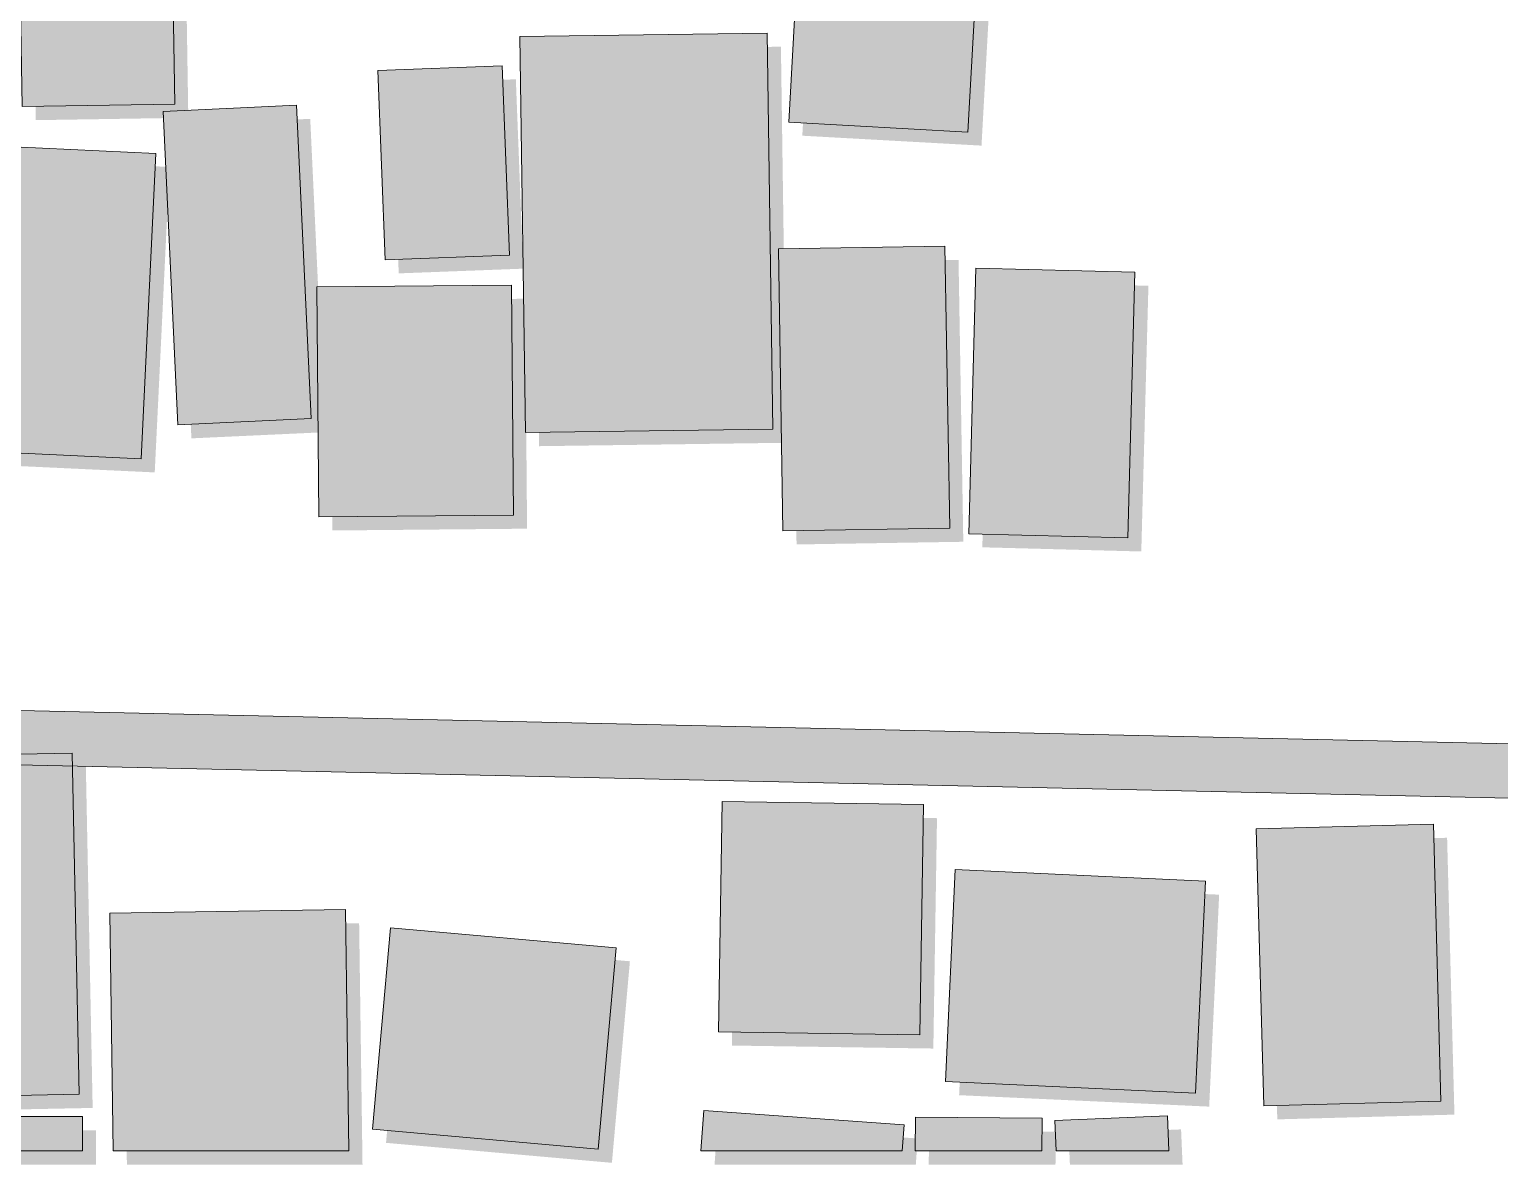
# Model space of a CAD drawing. Header units: metres. Extents: x 305909 to 307171, y 9156037 to 9156671.
# Drawn here: x 306657.2 to 306738.2, y 9156039.2 to 9156101.8 of the extents above; entities that cross this region are included whole.
import ezdxf

# ---------------------------------------------------------------- set-up
doc = ezdxf.new("R2010")
doc.units = ezdxf.units.M
for name, color, linetype, lineweight, true_color in [('B-BAYANGAN', 7, 'Continuous', 0, 0x76786c), ('J-PERKERASAN_JALAN', 7, 'Continuous', 9, 0x989896), ('K-BANGUNAN_LUAR_TAPAK', 7, 'Continuous', 9, 0xdedede)]:
    doc.layers.add(name, color=color, linetype=linetype, lineweight=lineweight, true_color=true_color)

msp = doc.modelspace()

# ---------------------------------------------------------------- hatches: boundary and pattern name
at = {"layer": 'B-BAYANGAN', "true_color": 0x76786c}
h = msp.add_hatch(color=8, dxfattribs=at)
h.dxf.hatch_style = 1
h.paths.add_polyline_path([(306700.801, 9156114.638), (306710.69, 9156114.092), (306709.651, 9156095.418), (306699.773, 9156095.964), (306700.801, 9156114.638)])
h = msp.add_hatch(color=8, dxfattribs=at)
h.dxf.hatch_style = 1
h.paths.add_polyline_path([(306657.313, 9156109.019), (306665.732, 9156109.153), (306665.925, 9156096.954), (306657.517, 9156096.821), (306657.313, 9156109.019)])
h = msp.add_hatch(color=8, dxfattribs=at)
h.dxf.hatch_style = 1
h.paths.add_polyline_path([(306684.945, 9156100.682), (306698.594, 9156100.87), (306698.904, 9156079.038), (306685.266, 9156078.85), (306684.945, 9156100.682)])
h = msp.add_hatch(color=8, dxfattribs=at)
h.dxf.hatch_style = 1
h.paths.add_polyline_path([(306677.118, 9156098.814), (306683.981, 9156099.074), (306684.387, 9156088.635), (306677.525, 9156088.375), (306677.118, 9156098.814)])
h = msp.add_hatch(color=8, dxfattribs=at)
h.dxf.hatch_style = 1
h.paths.add_polyline_path([(306665.287, 9156096.554), (306672.646, 9156096.893), (306673.455, 9156079.621), (306666.096, 9156079.281), (306665.287, 9156096.554)])
h = msp.add_hatch(color=8, dxfattribs=at)
h.dxf.hatch_style = 1
h.paths.add_polyline_path([(306657.074, 9156094.607), (306664.888, 9156094.241), (306664.074, 9156077.404), (306656.259, 9156077.77), (306657.074, 9156094.607)])
h = msp.add_hatch(color=8, dxfattribs=at)
h.dxf.hatch_style = 1
h.paths.add_polyline_path([(306699.206, 9156088.972), (306708.386, 9156089.119), (306708.648, 9156073.581), (306699.456, 9156073.433), (306699.206, 9156088.972)])
h = msp.add_hatch(color=8, dxfattribs=at)
h.dxf.hatch_style = 1
h.paths.add_polyline_path([(306710.09, 9156087.921), (306718.853, 9156087.691), (306718.46, 9156073.046), (306709.697, 9156073.276), (306710.09, 9156087.921)])
h = msp.add_hatch(color=8, dxfattribs=at)
h.dxf.hatch_style = 1
h.paths.add_polyline_path([(306673.757, 9156086.888), (306684.493, 9156086.976), (306684.6, 9156074.302), (306673.863, 9156074.203), (306673.757, 9156086.888)])
h = msp.add_hatch(color=8, dxfattribs=at)
h.dxf.hatch_style = 1
h.paths.add_polyline_path([(306650.623, 9156060.991), (306660.277, 9156061.185), (306660.652, 9156042.373), (306650.997, 9156042.179), (306650.623, 9156060.991)])
h = msp.add_hatch(color=8, dxfattribs=at)
h.dxf.hatch_style = 1
h.paths.add_polyline_path([(306696.096, 9156058.521), (306707.198, 9156058.345), (306706.996, 9156045.647), (306695.894, 9156045.812), (306696.096, 9156058.521)])
h = msp.add_hatch(color=8, dxfattribs=at)
h.dxf.hatch_style = 1
h.paths.add_polyline_path([(306725.543, 9156057.004), (306735.319, 9156057.265), (306735.723, 9156042.004), (306725.958, 9156041.743), (306725.543, 9156057.004)])
h = msp.add_hatch(color=8, dxfattribs=at)
h.dxf.hatch_style = 1
h.paths.add_polyline_path([(306722.752, 9156054.128), (306722.203, 9156042.446), (306708.418, 9156043.076), (306708.956, 9156054.769), (306722.752, 9156054.128)])
h = msp.add_hatch(color=8, dxfattribs=at)
h.dxf.hatch_style = 1
h.paths.add_polyline_path([(306662.355, 9156052.368), (306675.342, 9156052.553), (306675.528, 9156039.25), (306662.539, 9156039.25), (306662.355, 9156052.368)])
h = msp.add_hatch(color=8, dxfattribs=at)
h.dxf.hatch_style = 1
h.paths.add_polyline_path([(306690.269, 9156050.457), (306689.277, 9156039.348), (306676.825, 9156040.448), (306677.818, 9156051.546), (306690.269, 9156050.457)])
h = msp.add_hatch(color=8, dxfattribs=at)
h.dxf.hatch_style = 1
h.paths.add_polyline_path([(306660.833, 9156041.146), (306660.833, 9156039.25), (306650.78, 9156039.25), (306650.781, 9156041.15), (306660.833, 9156041.146)])
h = msp.add_hatch(color=8, dxfattribs=at)
h.dxf.hatch_style = 1
h.paths.add_polyline_path([(306706.133, 9156040.689), (306706.03, 9156039.25), (306694.935, 9156039.25), (306695.095, 9156041.474), (306706.133, 9156040.689)])
h = msp.add_hatch(color=8, dxfattribs=at)
h.dxf.hatch_style = 1
h.paths.add_polyline_path([(306713.745, 9156041.063), (306713.73, 9156039.25), (306706.744, 9156039.25), (306706.76, 9156041.123), (306713.745, 9156041.063)])
h = msp.add_hatch(color=8, dxfattribs=at)
h.dxf.hatch_style = 1
h.paths.add_polyline_path([(306720.653, 9156041.19), (306720.736, 9156039.25), (306714.525, 9156039.25), (306714.452, 9156040.933), (306720.653, 9156041.19)])
at = {"layer": 'J-PERKERASAN_JALAN', "true_color": 0xa8a8a6}
h = msp.add_hatch(color=253, dxfattribs=at)
h.dxf.hatch_style = 1
h.paths.add_polyline_path([(306857.758, 9156053.706), (306857.613, 9156054.222), (306857.4, 9156054.714), (306857.123, 9156055.173), (306856.787, 9156055.59), (306856.398, 9156055.96), (306855.964, 9156056.274), (306855.492, 9156056.527), (306854.989, 9156056.714), (306854.467, 9156056.833), (306853.933, 9156056.881), (306620.301, 9156062.098), (306620.25, 9156062.102), (306619.992, 9156062.116), (306619.941, 9156062.118), (306569.476, 9156066.598), (306568.936, 9156066.609), (306568.399, 9156066.547), (306567.875, 9156066.414), (306567.374, 9156066.211), (306566.905, 9156065.942), (306566.476, 9156065.613), (306566.096, 9156065.229), (306565.771, 9156064.797), (306565.507, 9156064.325), (306565.31, 9156063.822), (306565.182, 9156063.297), (306561.142, 9156040), (306558.097, 9156040), (306562.069, 9156062.908), (306562.124, 9156063.413), (306562.114, 9156063.922), (306562.04, 9156064.425), (306561.903, 9156064.914), (306561.705, 9156065.382), (306561.448, 9156065.822), (306561.139, 9156066.225), (306560.78, 9156066.585), (306560.379, 9156066.898), (306559.941, 9156067.156), (306559.474, 9156067.358), (306558.986, 9156067.498), (306558.483, 9156067.575), (306525.855, 9156070.482), (306525.83, 9156070.484), (306423.873, 9156081.273), (306423.358, 9156081.294), (306422.844, 9156081.249), (306422.34, 9156081.138), (306421.855, 9156080.963), (306421.397, 9156080.727), (306420.972, 9156080.434), (306420.589, 9156080.088), (306420.253, 9156079.697), (306419.971, 9156079.265), (306419.746, 9156078.801), (306419.584, 9156078.312), (306419.485, 9156077.805), (306414.623, 9156040), (306411.598, 9156040), (306416.486, 9156078.006), (306416.519, 9156078.532), (306416.482, 9156079.058), (306416.376, 9156079.574), (306416.204, 9156080.072), (306415.968, 9156080.543), (306415.671, 9156080.979), (306415.32, 9156081.372), (306414.921, 9156081.715), (306414.48, 9156082.003), (306414.004, 9156082.231), (306413.503, 9156082.394), (306412.985, 9156082.489), (306319.35, 9156093.487), (306318.84, 9156093.514), (306318.332, 9156093.476), (306317.832, 9156093.374), (306317.349, 9156093.209), (306316.892, 9156092.983), (306316.467, 9156092.702), (306316.081, 9156092.368), (306315.74, 9156091.989), (306315.451, 9156091.569), (306315.217, 9156091.115), (306315.043, 9156090.636), (306314.932, 9156090.138), (306314.885, 9156089.63), (306314.501, 9156076.418), (306314.5, 9156076.406), (306314.483, 9156076.091), (306314.483, 9156076.079), (306312.52, 9156051.956), (306312.514, 9156051.892), (306312.51, 9156051.86), (306312.502, 9156051.797), (306310.776, 9156040), (306307.744, 9156040), (306308.661, 9156046.268), (306308.703, 9156046.779), (306308.679, 9156047.291), (306308.589, 9156047.796), (306308.436, 9156048.285), (306308.221, 9156048.751), (306307.949, 9156049.185), (306307.623, 9156049.581), (306307.25, 9156049.932), (306306.834, 9156050.233), (306306.384, 9156050.477), (306305.906, 9156050.662), (306305.408, 9156050.785), (306304.898, 9156050.843), (306160.578, 9156057.886), (306065.014, 9156063.467), (306064.486, 9156063.463), (306063.964, 9156063.389), (306063.456, 9156063.248), (306062.971, 9156063.041), (306062.517, 9156062.771), (306062.103, 9156062.445), (306061.735, 9156062.067), (306061.421, 9156061.643), (306061.164, 9156061.182), (306060.971, 9156060.692), (306060.844, 9156060.18), (306060.785, 9156059.656), (306060.452, 9156052.366), (306059.752, 9156040), (306056.747, 9156040), (306057.454, 9156052.467), (306057.456, 9156052.511), (306057.793, 9156059.912), (306057.783, 9156060.432), (306057.706, 9156060.946), (306057.562, 9156061.446), (306057.355, 9156061.924), (306057.087, 9156062.37), (306056.764, 9156062.777), (306056.391, 9156063.14), (306055.974, 9156063.451), (306055.52, 9156063.705), (306055.036, 9156063.898), (306054.532, 9156064.026), (306054.016, 9156064.088), (306044.106, 9156064.629), (306043.961, 9156064.635), (306012.454, 9156065.212), (305990.984, 9156065.721), (305990.956, 9156065.722), (305969.036, 9156066.661), (305969.009, 9156066.663), (305951.112, 9156067.754), (305950.923, 9156067.761), (305940, 9156067.91), (305940, 9156070.91), (305951.071, 9156070.76), (305951.118, 9156070.759), (305951.142, 9156070.758), (305951.189, 9156070.755), (305969.129, 9156069.661), (305969.201, 9156069.657), (305991.018, 9156068.722), (305991.094, 9156068.72), (306012.492, 9156068.212), (306012.513, 9156068.211), (306044.098, 9156067.633), (306044.134, 9156067.632), (306044.152, 9156067.631), (306044.188, 9156067.629), (306054.41, 9156067.071), (306054.916, 9156067.076), (306055.417, 9156067.144), (306055.906, 9156067.275), (306056.374, 9156067.466), (306056.814, 9156067.715), (306057.22, 9156068.018), (306057.584, 9156068.369), (306057.9, 9156068.764), (306058.164, 9156069.195), (306058.372, 9156069.656), (306058.52, 9156070.14), (306058.606, 9156070.638), (306064.158, 9156122.392), (306064.179, 9156122.513), (306064.303, 9156122.508), (306067.025, 9156122.216), (306067.146, 9156122.195), (306067.141, 9156122.072), (306061.648, 9156070.87), (306061.626, 9156070.331), (306061.678, 9156069.794), (306061.801, 9156069.269), (306061.994, 9156068.765), (306062.253, 9156068.292), (306062.573, 9156067.857), (306062.948, 9156067.47), (306063.373, 9156067.137), (306063.838, 9156066.864), (306064.335, 9156066.656), (306064.857, 9156066.517), (306065.392, 9156066.45), (306160.693, 9156060.884), (306160.732, 9156060.882), (306305.777, 9156053.803), (306306.29, 9156053.811), (306306.797, 9156053.884), (306307.291, 9156054.022), (306307.763, 9156054.222), (306308.205, 9156054.48), (306308.611, 9156054.792), (306308.974, 9156055.154), (306309.287, 9156055.56), (306309.546, 9156056.002), (306309.747, 9156056.474), (306309.885, 9156056.967), (306309.959, 9156057.474), (306311.491, 9156076.309), (306311.503, 9156076.518), (306312.059, 9156095.668), (306312.064, 9156095.774), (306312.069, 9156095.826), (306312.08, 9156095.932), (306312.752, 9156100.873), (306312.776, 9156100.994), (306312.899, 9156100.985), (306315.612, 9156100.617), (306315.734, 9156100.592), (306315.743, 9156100.44), (306315.742, 9156100.26), (306315.803, 9156099.757), (306315.928, 9156099.265), (306316.114, 9156098.792), (306316.358, 9156098.347), (306316.656, 9156097.937), (306317.004, 9156097.568), (306317.396, 9156097.245), (306317.826, 9156096.975), (306318.286, 9156096.762), (306318.77, 9156096.608), (306319.269, 9156096.517), (306418.827, 9156084.824), (306418.872, 9156084.819), (306526.089, 9156073.473), (306526.155, 9156073.467), (306564.7, 9156070.033), (306620.155, 9156065.11), (306620.419, 9156065.096), (306854.864, 9156059.861), (306855.388, 9156059.884), (306855.905, 9156059.975), (306856.405, 9156060.132), (306856.88, 9156060.354), (306857.322, 9156060.636), (306857.723, 9156060.974), (306858.077, 9156061.361), (306858.377, 9156061.791), (306858.618, 9156062.257), (306858.797, 9156062.75), (306858.909, 9156063.262), (306858.215, 9156058.667), (306858.186, 9156058.401), (306857.836, 9156052.639), (306857.833, 9156053.175), (306857.758, 9156053.706)])
at = {"layer": 'K-BANGUNAN_LUAR_TAPAK', "true_color": 0xececea}
h = msp.add_hatch(color=7, dxfattribs=at)
h.dxf.hatch_style = 1
h.paths.add_polyline_path([(306700.051, 9156115.388), (306709.94, 9156114.842), (306708.901, 9156096.168), (306699.023, 9156096.714), (306700.051, 9156115.388)])
h = msp.add_hatch(color=7, dxfattribs=at)
h.dxf.hatch_style = 1
h.paths.add_polyline_path([(306656.563, 9156109.769), (306664.982, 9156109.903), (306665.175, 9156097.704), (306656.767, 9156097.571), (306656.563, 9156109.769)])
h = msp.add_hatch(color=7, dxfattribs=at)
h.dxf.hatch_style = 1
h.paths.add_polyline_path([(306684.195, 9156101.432), (306697.844, 9156101.62), (306698.154, 9156079.788), (306684.516, 9156079.6), (306684.195, 9156101.432)])
h = msp.add_hatch(color=7, dxfattribs=at)
h.dxf.hatch_style = 1
h.paths.add_polyline_path([(306676.368, 9156099.564), (306683.231, 9156099.824), (306683.637, 9156089.385), (306676.775, 9156089.125), (306676.368, 9156099.564)])
h = msp.add_hatch(color=7, dxfattribs=at)
h.dxf.hatch_style = 1
h.paths.add_polyline_path([(306664.537, 9156097.304), (306671.896, 9156097.643), (306672.705, 9156080.371), (306665.346, 9156080.031), (306664.537, 9156097.304)])
h = msp.add_hatch(color=7, dxfattribs=at)
h.dxf.hatch_style = 1
h.paths.add_polyline_path([(306656.324, 9156095.357), (306664.138, 9156094.991), (306663.324, 9156078.154), (306655.509, 9156078.52), (306656.324, 9156095.357)])
h = msp.add_hatch(color=7, dxfattribs=at)
h.dxf.hatch_style = 1
h.paths.add_polyline_path([(306698.456, 9156089.722), (306707.636, 9156089.869), (306707.898, 9156074.331), (306698.706, 9156074.183), (306698.456, 9156089.722)])
h = msp.add_hatch(color=7, dxfattribs=at)
h.dxf.hatch_style = 1
h.paths.add_polyline_path([(306709.34, 9156088.671), (306718.103, 9156088.441), (306717.71, 9156073.796), (306708.947, 9156074.026), (306709.34, 9156088.671)])
h = msp.add_hatch(color=7, dxfattribs=at)
h.dxf.hatch_style = 1
h.paths.add_polyline_path([(306673.007, 9156087.638), (306683.743, 9156087.726), (306683.85, 9156075.052), (306673.113, 9156074.953), (306673.007, 9156087.638)])
h = msp.add_hatch(color=7, dxfattribs=at)
h.dxf.hatch_style = 1
h.paths.add_polyline_path([(306649.873, 9156061.741), (306659.527, 9156061.935), (306659.902, 9156043.123), (306650.247, 9156042.929), (306649.873, 9156061.741)])
h = msp.add_hatch(color=7, dxfattribs=at)
h.dxf.hatch_style = 1
h.paths.add_polyline_path([(306695.346, 9156059.271), (306706.448, 9156059.095), (306706.246, 9156046.397), (306695.144, 9156046.562), (306695.346, 9156059.271)])
h = msp.add_hatch(color=7, dxfattribs=at)
h.dxf.hatch_style = 1
h.paths.add_polyline_path([(306724.793, 9156057.754), (306734.569, 9156058.015), (306734.973, 9156042.754), (306725.208, 9156042.493), (306724.793, 9156057.754)])
h = msp.add_hatch(color=7, dxfattribs=at)
h.dxf.hatch_style = 1
h.paths.add_polyline_path([(306722.002, 9156054.878), (306721.453, 9156043.196), (306707.668, 9156043.826), (306708.206, 9156055.519), (306722.002, 9156054.878)])
h = msp.add_hatch(color=7, dxfattribs=at)
h.dxf.hatch_style = 1
h.paths.add_polyline_path([(306661.605, 9156053.118), (306674.592, 9156053.303), (306674.778, 9156040), (306661.789, 9156040), (306661.605, 9156053.118)])
h = msp.add_hatch(color=7, dxfattribs=at)
h.dxf.hatch_style = 1
h.paths.add_polyline_path([(306689.519, 9156051.207), (306688.527, 9156040.098), (306676.075, 9156041.198), (306677.068, 9156052.296), (306689.519, 9156051.207)])
h = msp.add_hatch(color=7, dxfattribs=at)
h.dxf.hatch_style = 1
h.paths.add_polyline_path([(306660.083, 9156041.896), (306660.083, 9156040), (306650.03, 9156040), (306650.031, 9156041.9), (306660.083, 9156041.896)])
h = msp.add_hatch(color=7, dxfattribs=at)
h.dxf.hatch_style = 1
h.paths.add_polyline_path([(306705.383, 9156041.439), (306705.28, 9156040), (306694.185, 9156040), (306694.345, 9156042.224), (306705.383, 9156041.439)])
h = msp.add_hatch(color=7, dxfattribs=at)
h.dxf.hatch_style = 1
h.paths.add_polyline_path([(306712.995, 9156041.813), (306712.98, 9156040), (306705.994, 9156040), (306706.01, 9156041.873), (306712.995, 9156041.813)])
h = msp.add_hatch(color=7, dxfattribs=at)
h.dxf.hatch_style = 1
h.paths.add_polyline_path([(306719.903, 9156041.94), (306719.986, 9156040), (306713.775, 9156040), (306713.702, 9156041.683), (306719.903, 9156041.94)])

# ---------------------------------------------------------------- linework, layer by layer
at = {"layer": 'J-PERKERASAN_JALAN', "color": 8, "lineweight": 13, "true_color": 0x787876}
for points in [[(306620.419, 9156065.096), (306854.864, 9156059.861)], [(306853.933, 9156056.881), (306620.301, 9156062.098)]]:
    msp.add_lwpolyline(points, dxfattribs=at)
at = {"layer": 'K-BANGUNAN_LUAR_TAPAK', "color": 253, "lineweight": 9, "true_color": 0xb0b0ae}
for points in [[(306700.051, 9156115.388), (306709.94, 9156114.842), (306708.901, 9156096.168), (306699.023, 9156096.714), (306700.051, 9156115.388)], [(306656.563, 9156109.769), (306664.982, 9156109.903), (306665.175, 9156097.704), (306656.767, 9156097.571), (306656.563, 9156109.769)], [(306684.195, 9156101.432), (306697.844, 9156101.62), (306698.154, 9156079.788), (306684.516, 9156079.6), (306684.195, 9156101.432)], [(306676.368, 9156099.564), (306683.231, 9156099.824), (306683.637, 9156089.385), (306676.775, 9156089.125), (306676.368, 9156099.564)], [(306664.537, 9156097.304), (306671.896, 9156097.643), (306672.705, 9156080.371), (306665.346, 9156080.031), (306664.537, 9156097.304)], [(306656.324, 9156095.357), (306664.138, 9156094.991), (306663.324, 9156078.154), (306655.509, 9156078.52), (306656.324, 9156095.357)], [(306698.456, 9156089.722), (306707.636, 9156089.869), (306707.898, 9156074.331), (306698.706, 9156074.183), (306698.456, 9156089.722)], [(306709.34, 9156088.671), (306718.103, 9156088.441), (306717.71, 9156073.796), (306708.947, 9156074.026), (306709.34, 9156088.671)], [(306673.007, 9156087.638), (306683.743, 9156087.726), (306683.85, 9156075.052), (306673.113, 9156074.953), (306673.007, 9156087.638)], [(306649.873, 9156061.741), (306659.527, 9156061.935), (306659.902, 9156043.123), (306650.247, 9156042.929), (306649.873, 9156061.741)], [(306695.346, 9156059.271), (306706.448, 9156059.095), (306706.246, 9156046.397), (306695.144, 9156046.562), (306695.346, 9156059.271)], [(306724.793, 9156057.754), (306734.569, 9156058.015), (306734.973, 9156042.754), (306725.208, 9156042.493), (306724.793, 9156057.754)], [(306722.002, 9156054.878), (306721.453, 9156043.196), (306707.668, 9156043.826), (306708.206, 9156055.519), (306722.002, 9156054.878)], [(306661.605, 9156053.118), (306674.592, 9156053.303), (306674.778, 9156040), (306661.789, 9156040), (306661.605, 9156053.118)], [(306689.519, 9156051.207), (306688.527, 9156040.098), (306676.075, 9156041.198), (306677.068, 9156052.296), (306689.519, 9156051.207)], [(306660.083, 9156041.896), (306660.083, 9156040), (306650.03, 9156040), (306650.031, 9156041.9), (306660.083, 9156041.896)], [(306705.383, 9156041.439), (306705.28, 9156040), (306694.185, 9156040), (306694.345, 9156042.224), (306705.383, 9156041.439)], [(306712.995, 9156041.813), (306712.98, 9156040), (306705.994, 9156040), (306706.01, 9156041.873), (306712.995, 9156041.813)], [(306719.903, 9156041.94), (306719.986, 9156040), (306713.775, 9156040), (306713.702, 9156041.683), (306719.903, 9156041.94)]]:
    msp.add_lwpolyline(points, close=True, dxfattribs=at)

doc.saveas('drawing.dxf')
